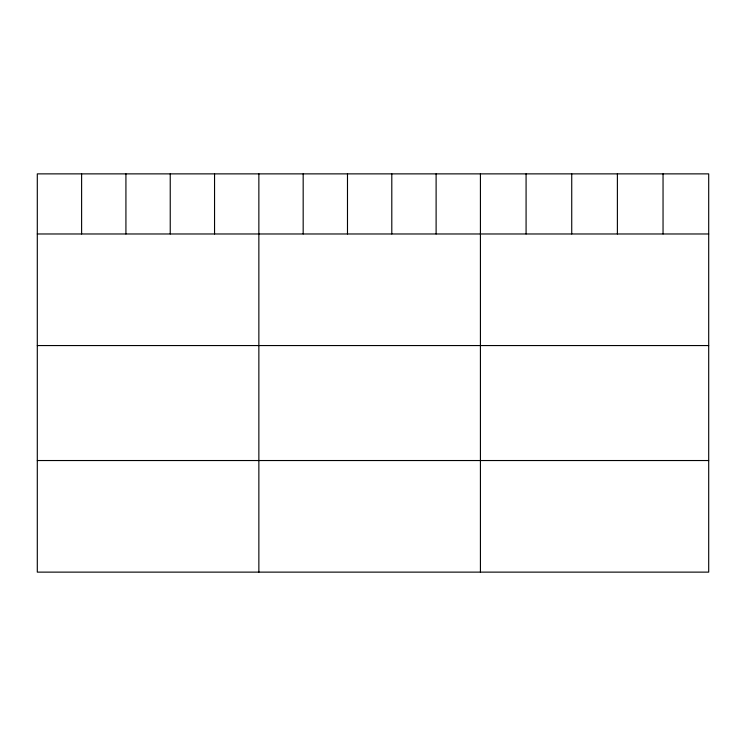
<?xml version="1.0" encoding="UTF-8"?>
<svg xmlns="http://www.w3.org/2000/svg" width="746" height="746" viewBox="0 0 746 746"><rect width="100%" height="100%" fill="white"/><g stroke="black" fill="none" stroke-linecap="round" stroke-linejoin="round"><path stroke-width="1.12" d="M708.7 233.974L708.7 572.126L37.3 572.126L37.3 173.874L708.7 173.874L708.7 233.974L37.3 233.974M37.3 345.557L708.7 345.557M37.3 460.534L708.7 460.534M663.045 173.874L663.045 233.974M617.39 173.874L617.39 233.974M571.734 173.874L571.734 233.974M526.079 173.874L526.079 233.974M480.424 173.874L480.424 572.126M436.112 173.874L436.112 233.974M391.799 173.874L391.799 233.974M347.487 173.874L347.487 233.974M303.174 173.874L303.174 233.974M258.862 173.874L258.862 572.126M214.55 173.874L214.55 233.974M170.237 173.874L170.237 233.974M125.925 173.874L125.925 233.974M81.612 173.874L81.612 233.974"/></g></svg>
